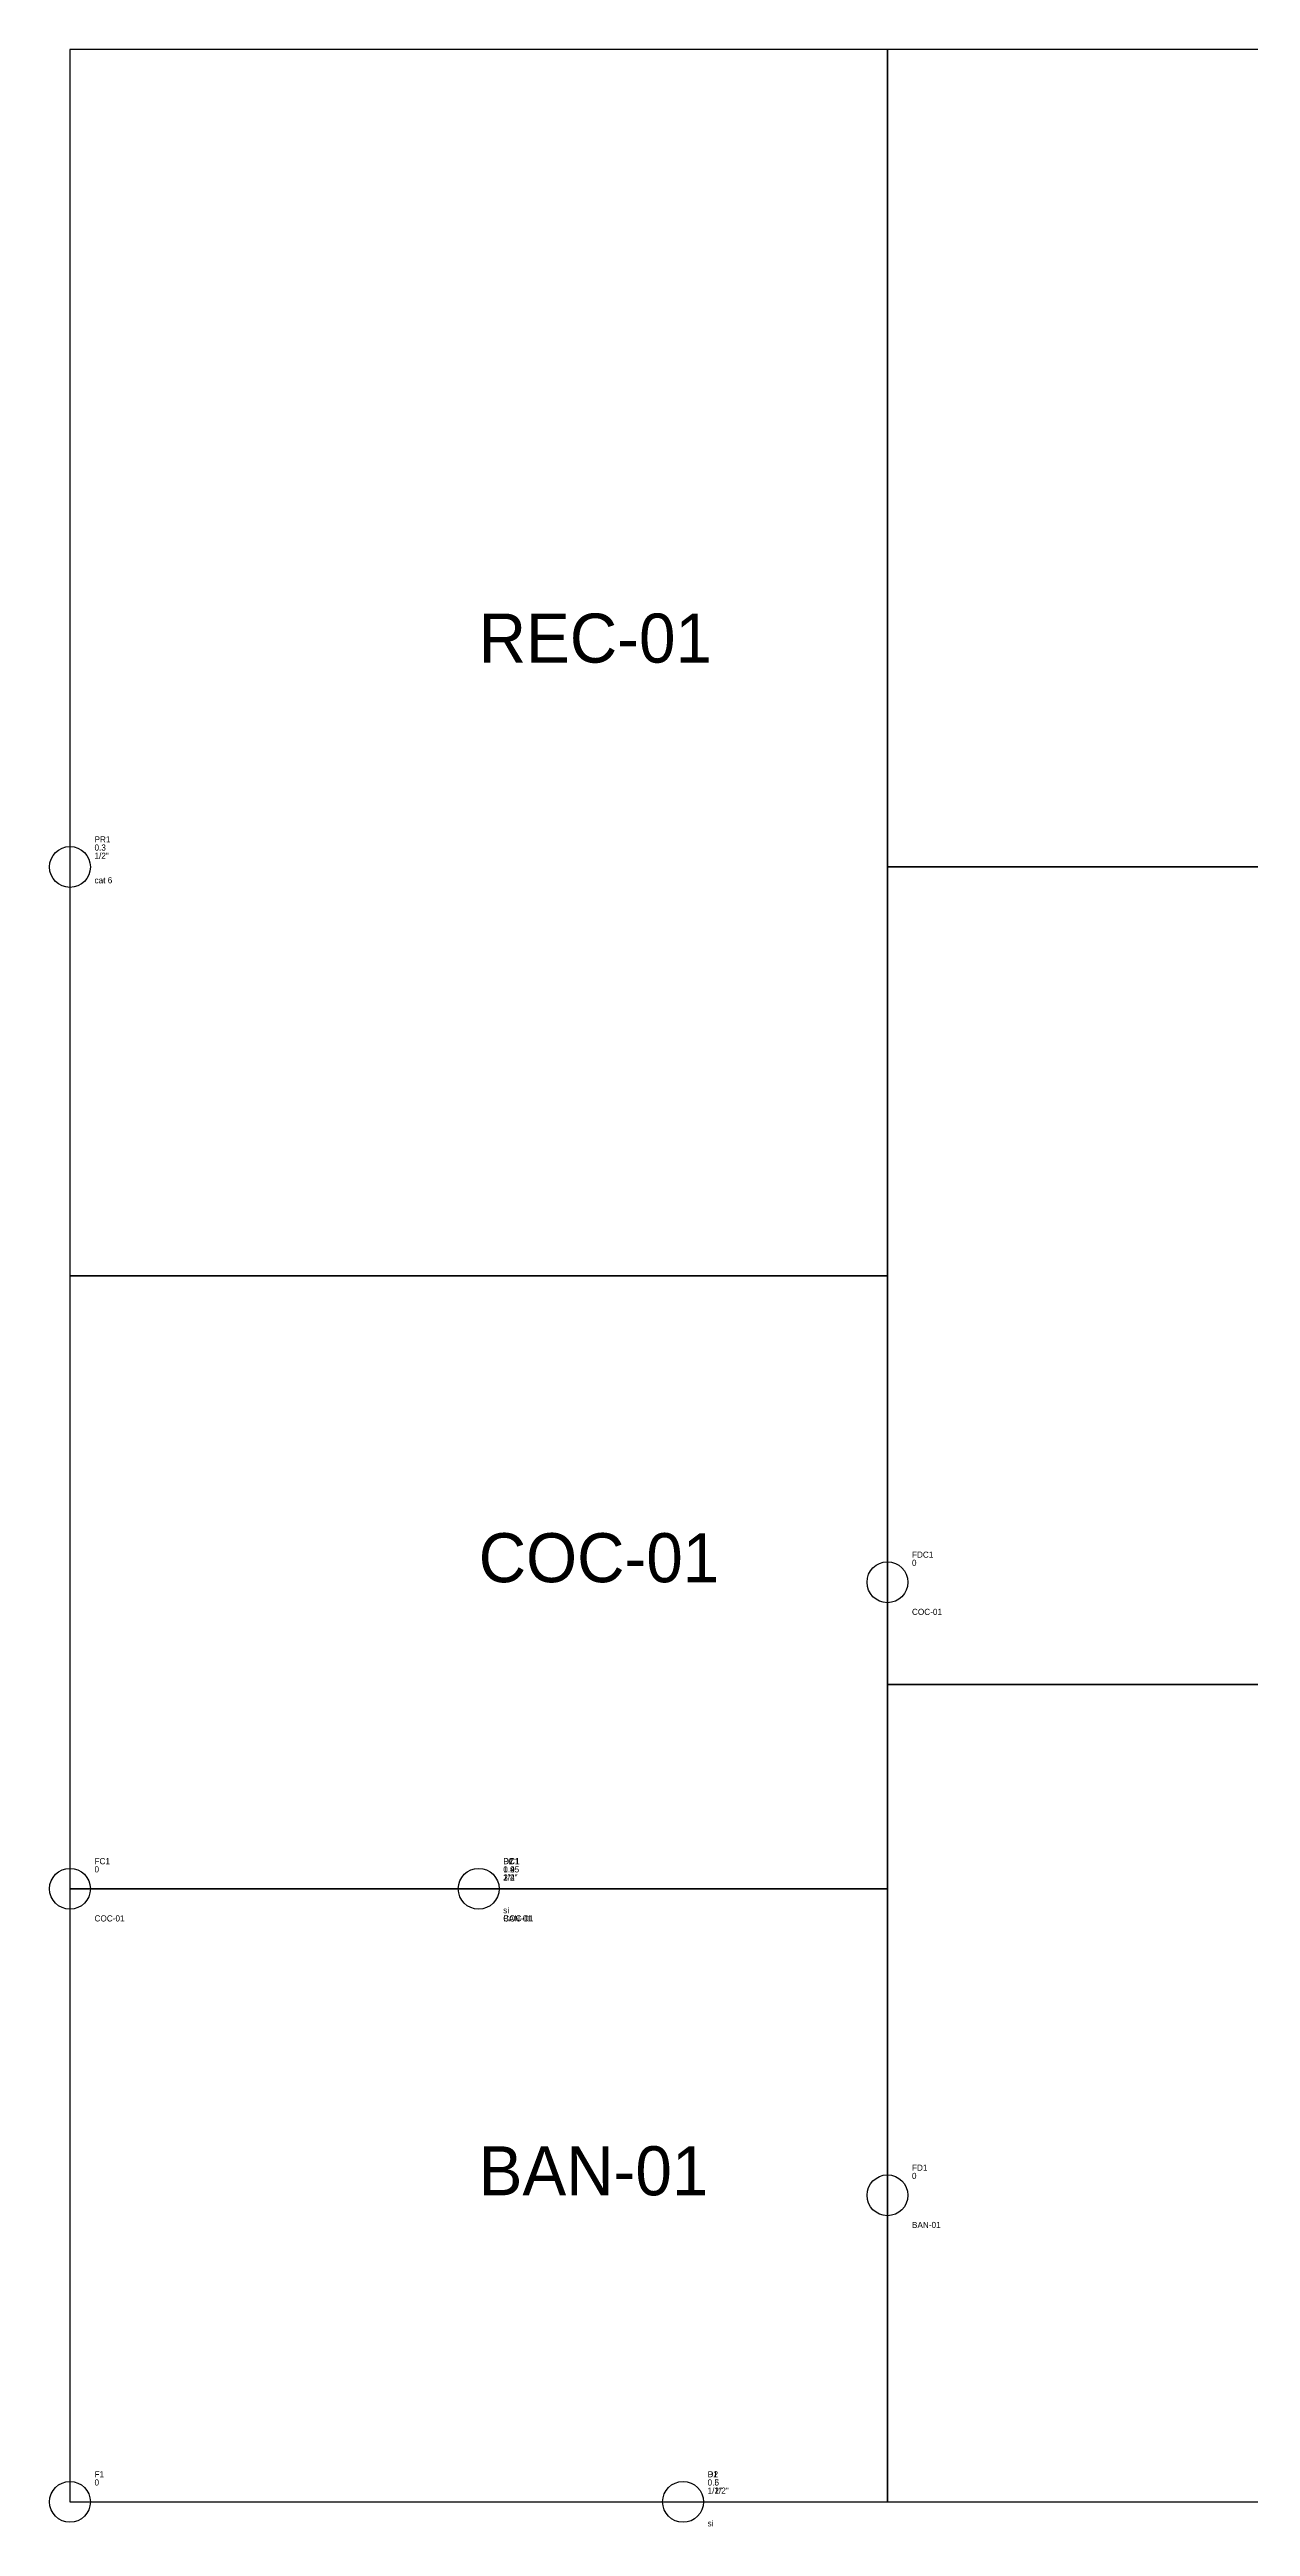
# Model space of a CAD drawing. Header units: metres. Extents: x -0.05 to 6.13, y -0.06 to 6.
# Drawn here: x -0.05 to 2.89, y -0.06 to 6 of the extents above; entities that cross this region are included whole.
import ezdxf

# ---------------------------------------------------------------- set-up
doc = ezdxf.new("R2010")
doc.units = ezdxf.units.M
for name, color, linetype in [('AMBIENTES', 7, 'Continuous'), ('FTE-AGUA', 7, 'Continuous'), ('FTE-DRENAJE', 7, 'Continuous'), ('PTO-AGUA', 7, 'Continuous'), ('PTO-DATOS', 7, 'Continuous'), ('PTO-DRENAJE', 7, 'Continuous')]:
    doc.layers.add(name, color=color, linetype=linetype)

# ---------------------------------------------------------------- blocks, each defined once
blk = doc.blocks.new('MONTANTE_AGUA')
blk.add_circle((0, 0), 0.05)
for tag, p in [('ID', (0.06, 0.06)), ('ALTURA', (0.06, 0.04)), ('CALIBRE', (0.06, 0)), ('DIAMETRO', (0.06, 0.02)), ('CIRCUITO', (0.06, -0.02)), ('CATEGORIA', (0.06, -0.04)), ('LLAVE', (0.06, -0.06)), ('AMBIENTE', (0.06, -0.08))]:
    blk.add_attdef(tag, p, '', height=0.015)
blk = doc.blocks.new('COLECTOR_DRENAJE')
blk.add_circle((0, 0), 0.05)
for tag, p in [('ID', (0.06, 0.06)), ('ALTURA', (0.06, 0.04)), ('CALIBRE', (0.06, 0)), ('DIAMETRO', (0.06, 0.02)), ('CIRCUITO', (0.06, -0.02)), ('CATEGORIA', (0.06, -0.04)), ('LLAVE', (0.06, -0.06)), ('AMBIENTE', (0.06, -0.08))]:
    blk.add_attdef(tag, p, '', height=0.015)
blk = doc.blocks.new('PUNTO')
blk.add_circle((0, 0), 0.05)
for tag, p in [('ID', (0.06, 0.06)), ('ALTURA', (0.06, 0.04)), ('CALIBRE', (0.06, 0)), ('DIAMETRO', (0.06, 0.02)), ('CIRCUITO', (0.06, -0.02)), ('CATEGORIA', (0.06, -0.04)), ('LLAVE', (0.06, -0.06)), ('AMBIENTE', (0.06, -0.08))]:
    blk.add_attdef(tag, p, '', height=0.015)

msp = doc.modelspace()

# ---------------------------------------------------------------- linework, layer by layer
at = {"layer": 'AMBIENTES'}
for points in [[(0, 3), (2, 3), (2, 6), (0, 6)], [(2, 4), (6, 4), (6, 6), (2, 6)], [(2, 2), (6, 2), (6, 4), (2, 4)], [(0, 1.5), (2, 1.5), (2, 3), (0, 3)], [(2, 0), (4, 0), (4, 2), (2, 2)], [(0, 0), (2, 0), (2, 1.5), (0, 1.5)]]:
    msp.add_lwpolyline(points, close=True, dxfattribs=at)

# ---------------------------------------------------------------- block references
at = {"layer": 'FTE-AGUA'}
ref = msp.add_blockref('MONTANTE_AGUA', (0, 1.5), dxfattribs=at)
ref.add_attrib('ID', 'FC1', (0.06, 1.56), dxfattribs={"height": 0.015})
ref.add_attrib('ALTURA', '0', (0.06, 1.54), dxfattribs={"height": 0.015})
ref.add_attrib('AMBIENTE', 'COC-01', (0.06, 1.42), dxfattribs={"height": 0.015})
ref = msp.add_blockref('MONTANTE_AGUA', (0, 0), dxfattribs=at)
ref.add_attrib('ID', 'F1', (0.06, 0.06), dxfattribs={"height": 0.015})
ref.add_attrib('ALTURA', '0', (0.06, 0.04), dxfattribs={"height": 0.015})
at = {"layer": 'FTE-DRENAJE'}
ref = msp.add_blockref('COLECTOR_DRENAJE', (2, 2.25), dxfattribs=at)
ref.add_attrib('ID', 'FDC1', (2.06, 2.31), dxfattribs={"height": 0.015})
ref.add_attrib('ALTURA', '0', (2.06, 2.29), dxfattribs={"height": 0.015})
ref.add_attrib('AMBIENTE', 'COC-01', (2.06, 2.17), dxfattribs={"height": 0.015})
ref = msp.add_blockref('COLECTOR_DRENAJE', (2, 0.75), dxfattribs=at)
ref.add_attrib('ID', 'FD1', (2.06, 0.81), dxfattribs={"height": 0.015})
ref.add_attrib('ALTURA', '0', (2.06, 0.79), dxfattribs={"height": 0.015})
ref.add_attrib('AMBIENTE', 'BAN-01', (2.06, 0.67), dxfattribs={"height": 0.015})
at = {"layer": 'PTO-AGUA'}
ref = msp.add_blockref('PUNTO', (1, 1.5), dxfattribs=at)
ref.add_attrib('ID', 'P2', (1.06, 1.56), dxfattribs={"height": 0.015})
ref.add_attrib('ALTURA', '1.2', (1.06, 1.54), dxfattribs={"height": 0.015})
ref.add_attrib('DIAMETRO', '3/4"', (1.06, 1.52), dxfattribs={"height": 0.015})
ref.add_attrib('LLAVE', 'si', (1.06, 1.44), dxfattribs={"height": 0.015})
ref.add_attrib('AMBIENTE', 'BAN-01', (1.06, 1.42), dxfattribs={"height": 0.015})
ref = msp.add_blockref('PUNTO', (1, 1.5), dxfattribs=at)
ref.add_attrib('ID', 'PC1', (1.06, 1.56), dxfattribs={"height": 0.015})
ref.add_attrib('ALTURA', '0.9', (1.06, 1.54), dxfattribs={"height": 0.015})
ref.add_attrib('DIAMETRO', '1/2"', (1.06, 1.52), dxfattribs={"height": 0.015})
ref.add_attrib('LLAVE', 'si', (1.06, 1.44), dxfattribs={"height": 0.015})
ref.add_attrib('AMBIENTE', 'COC-01', (1.06, 1.42), dxfattribs={"height": 0.015})
ref = msp.add_blockref('PUNTO', (1.5, 0), dxfattribs=at)
ref.add_attrib('ID', 'P1', (1.56, 0.06), dxfattribs={"height": 0.015})
ref.add_attrib('ALTURA', '0.6', (1.56, 0.04), dxfattribs={"height": 0.015})
ref.add_attrib('DIAMETRO', '1/2"', (1.56, 0.02), dxfattribs={"height": 0.015})
ref.add_attrib('LLAVE', 'si', (1.56, -0.06), dxfattribs={"height": 0.015})
at = {"layer": 'PTO-DATOS'}
ref = msp.add_blockref('PUNTO', (0, 4), dxfattribs=at)
ref.add_attrib('ID', 'PR1', (0.06, 4.06), dxfattribs={"height": 0.015})
ref.add_attrib('ALTURA', '0.3', (0.06, 4.04), dxfattribs={"height": 0.015})
ref.add_attrib('DIAMETRO', '1/2"', (0.06, 4.02), dxfattribs={"height": 0.015})
ref.add_attrib('CATEGORIA', 'cat 6', (0.06, 3.96), dxfattribs={"height": 0.015})
at = {"layer": 'PTO-DRENAJE'}
ref = msp.add_blockref('PUNTO', (1, 1.5), dxfattribs=at)
ref.add_attrib('ID', 'DC1', (1.06, 1.56), dxfattribs={"height": 0.015})
ref.add_attrib('ALTURA', '0.45', (1.06, 1.54), dxfattribs={"height": 0.015})
ref.add_attrib('DIAMETRO', '2"', (1.06, 1.52), dxfattribs={"height": 0.015})
ref.add_attrib('AMBIENTE', 'COC-01', (1.06, 1.42), dxfattribs={"height": 0.015})
ref = msp.add_blockref('PUNTO', (1, 1.5), dxfattribs=at)
ref.add_attrib('ID', 'D1', (1.06, 1.56), dxfattribs={"height": 0.015})
ref.add_attrib('ALTURA', '0', (1.06, 1.54), dxfattribs={"height": 0.015})
ref.add_attrib('DIAMETRO', '2"', (1.06, 1.52), dxfattribs={"height": 0.015})
ref.add_attrib('AMBIENTE', 'BAN-01', (1.06, 1.42), dxfattribs={"height": 0.015})
ref = msp.add_blockref('PUNTO', (1.5, 0), dxfattribs=at)
ref.add_attrib('ID', 'D2', (1.56, 0.06), dxfattribs={"height": 0.015})
ref.add_attrib('ALTURA', '0.5', (1.56, 0.04), dxfattribs={"height": 0.015})
ref.add_attrib('DIAMETRO', '1 1/2"', (1.56, 0.02), dxfattribs={"height": 0.015})

# ---------------------------------------------------------------- texts
at = {"layer": 'AMBIENTES'}
for s, p in [('REC-01', (1, 4.5)), ('COC-01', (1, 2.25)), ('BAN-01', (1, 0.75))]:
    msp.add_text(s, height=0.12, dxfattribs=at).set_placement(p)

doc.saveas('drawing.dxf')
